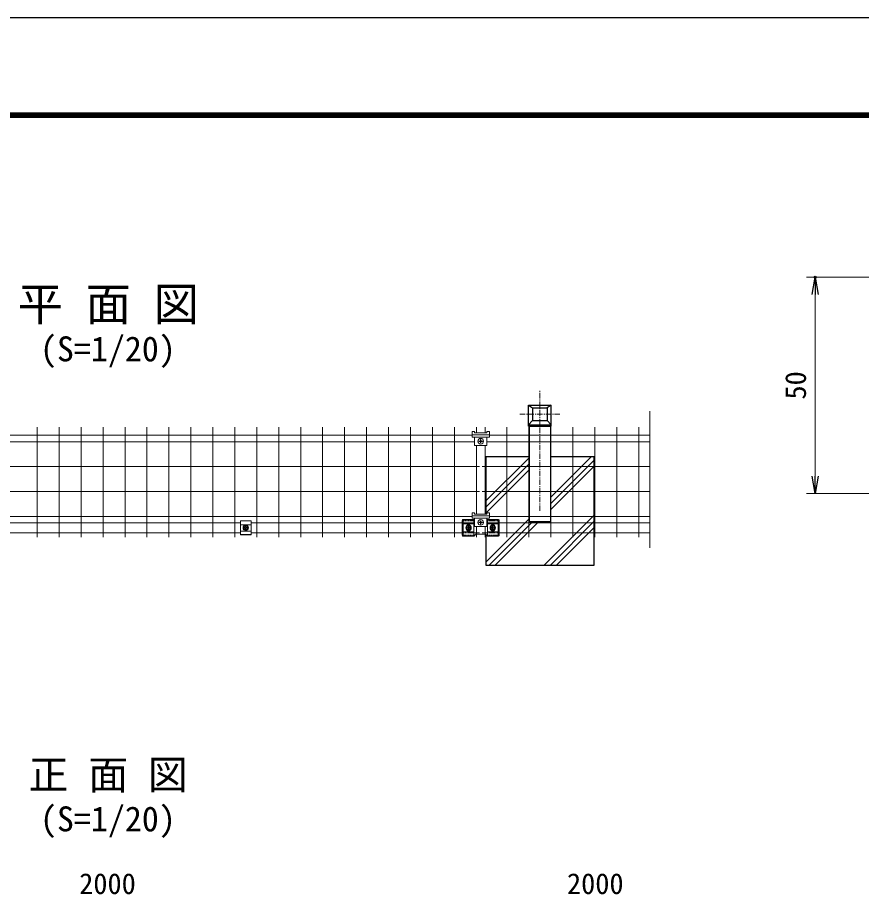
# Model space of a CAD drawing. Units: millimetres, scale not verified. Extents: x -4200 to 4200, y -2970 to 2970.
# Drawn here: x -2567 to -616, y 944 to 2970 of the extents above; entities that cross this region are included whole.
import ezdxf
from ezdxf.enums import TextEntityAlignment as Align

# ---------------------------------------------------------------- set-up
doc = ezdxf.new("R2010")
doc.units = ezdxf.units.MM
doc.header["$LTSCALE"] = 10
doc.header["$PDMODE"] = 32
doc.header["$PDSIZE"] = 5
doc.linetypes.add('USER1', pattern=[2, 1.25, -0.25, 0.25, -0.25])
doc.linetypes.add('USER2', pattern=[0.375, 0.25, -0.125])
for name, color, linetype, lineweight in [('0-0_D-TTL-TXT', 7, 'Continuous', 25), ('0-1_D-TTL', 7, 'Continuous', 25), ('0-2_D-BMK', 2, 'USER1', 13), ('0-3_D-STR2', 7, 'Continuous', 9), ('0-4_D-STR-DIM', 7, 'Continuous', 13), ('0-5_0', 7, 'Continuous', 25), ('0-8_D-STR3', 3, 'Continuous', 13), ('0-9_D-STR1', 1, 'Continuous', 25), ('0-C_D-DCR-HCH', 7, 'Continuous', 13), ('0-D_D-STR4', 7, 'Continuous', 25), ('0-E_D-STR5', 7, 'Continuous', 9)]:
    doc.layers.add(name, color=color, linetype=linetype, lineweight=lineweight)
doc.layers.add('0-6_DEFPOINTS', color=7, linetype='Continuous')
doc.styles.add('ＭＳ ゴシック', font='')
doc.styles.get('ＭＳ ゴシック').set_extended_font_data('MS Gothic')

# ---------------------------------------------------------------- blocks, each defined once
blk = doc.blocks.new('_OPEN')
at = {"layer": '0-5_0'}
blk.add_line((0, 0), (-10, 0), dxfattribs=at)
blk.add_lwpolyline([(-10, 1.667), (0, 0), (-10, -1.667)], dxfattribs=at)

msp = doc.modelspace()

# ---------------------------------------------------------------- linework, layer by layer
at = {"layer": '0-1_D-TTL', "color": 2}
msp.add_lwpolyline([(-4199.68, 2970.23), (4200.32, 2970.23), (4200.32, -2969.77), (-4199.68, -2969.77)], close=True, dxfattribs=at)
at = {"layer": '0-1_D-TTL'}
for points in [[(-3929.68, 2750.23), (3930.32, 2750.23), (3930.32, -2749.77), (-3929.68, -2749.77)], [(-3927.18, 2747.73), (3927.82, 2747.73), (3927.82, -2747.27), (-3927.18, -2747.27)], [(-3924.68, 2745.23), (3925.32, 2745.23), (3925.32, -2744.77), (-3924.68, -2744.77)], [(-3922.18, 2742.73), (3922.82, 2742.73), (3922.82, -2742.27), (-3922.18, -2742.27)], [(-3919.68, 2740.23), (3920.32, 2740.23), (3920.32, -2739.77), (-3919.68, -2739.77)]]:
    msp.add_lwpolyline(points, close=True, dxfattribs=at)
at = {"layer": '0-2_D-BMK'}
for p, q in [((-1358.86, 1830.3), (-1358.86, 2107.44)), ((-1405.19, 2053.95), (-1312.52, 2053.95))]:
    msp.add_line(p, q, dxfattribs=at)
at = {"layer": '0-3_D-STR2'}
msp.add_line((-1104.51, 2061.09), (-1104.51, 1745.22), dxfattribs=at)
at = {"layer": '0-4_D-STR-DIM'}
for p, q in [((-482.2, 2370.22), (-742.65, 2370.22)), ((-722.65, 1910.22), (-722.65, 2330.22)), ((-482.2, 1870.22), (-742.65, 1870.22))]:
    msp.add_line(p, q, dxfattribs=at)
at = {"layer": '0-6_DEFPOINTS'}
msp.add_point((-722.65, 2370.22), dxfattribs=at)
at = {"layer": '0-8_D-STR3'}
for p, q in [((-1515.87, 2013.57), (-1509.87, 2013.57)), ((-1515.87, 2013.57), (-1515.87, 2000.77)), ((-1515.87, 2006.27), (-1475.87, 2006.27)), ((-1509.87, 2013.57), (-1509.87, 2010.67)), ((-1509.87, 2010.67), (-1481.87, 2010.67)), ((-1481.87, 2013.57), (-1475.87, 2013.57)), ((-1481.87, 2013.57), (-1481.87, 2010.67)), ((-1475.87, 2013.57), (-1475.87, 2000.77)), ((-1515.87, 2000.77), (-1475.87, 2000.77)), ((-1509.87, 2000.77), (-1509.86, 1981.77)), ((-1499.33, 1991.77), (-1497.33, 1991.77)), ((-1499.33, 1990.77), (-1497.33, 1990.77)), ((-1496.33, 1994.77), (-1496.33, 1992.77)), ((-1496.33, 1987.77), (-1496.33, 1989.77)), ((-1495.33, 1994.77), (-1495.33, 1992.77)), ((-1495.33, 1987.77), (-1495.33, 1989.77)), ((-1492.33, 1991.77), (-1494.33, 1991.77)), ((-1492.33, 1990.77), (-1494.33, 1990.77)), ((-1492.3, 1991.77), (-1494.3, 1991.77)), ((-1481.84, 2000.77), (-1481.83, 1981.77)), ((-1509.86, 1981.77), (-1481.86, 1981.77)), ((-1515.87, 1826.07), (-1509.87, 1826.07)), ((-1515.87, 1826.07), (-1515.86, 1813.27)), ((-1509.87, 1826.07), (-1509.87, 1823.17)), ((-1481.87, 1826.07), (-1475.87, 1826.07)), ((-1481.87, 1826.07), (-1481.87, 1823.17)), ((-1475.87, 1826.07), (-1475.86, 1813.27)), ((-2051.38, 1775.1), (-2051.38, 1807.49)), ((-1538.87, 1808.23), (-1538.87, 1774.2)), ((-1536.3, 1807.93), (-1538.87, 1807.93)), ((-1510.87, 1810.23), (-1536.87, 1810.23)), ((-1536.37, 1807.41), (-1536.37, 1775.01)), ((-1534.37, 1809.41), (-1513.37, 1809.41)), ((-1515.86, 1818.77), (-1475.86, 1818.77)), ((-1515.86, 1813.27), (-1475.86, 1813.27)), ((-1509.86, 1807.93), (-1511.44, 1807.93)), ((-1511.37, 1807.41), (-1511.37, 1775.01)), ((-1509.87, 1823.17), (-1481.87, 1823.17)), ((-1509.86, 1813.27), (-1509.86, 1794.27)), ((-1499.33, 1804.27), (-1497.33, 1804.27)), ((-1499.33, 1803.27), (-1497.33, 1803.27)), ((-1496.33, 1807.27), (-1496.33, 1805.27)), ((-1495.33, 1807.27), (-1495.33, 1805.27)), ((-1492.33, 1804.27), (-1494.33, 1804.27)), ((-1492.33, 1803.27), (-1494.33, 1803.27)), ((-1481.83, 1813.27), (-1481.83, 1794.27)), ((-1481.83, 1807.93), (-1480.3, 1807.93)), ((-1480.87, 1810.23), (-1454.87, 1810.23)), ((-1480.37, 1807.41), (-1480.37, 1775.01)), ((-1478.37, 1809.41), (-1457.37, 1809.41)), ((-1455.44, 1807.93), (-1452.87, 1807.93)), ((-1455.37, 1807.41), (-1455.37, 1775.01)), ((-2026.38, 1798.29), (-2051.38, 1798.29)), ((-2026.38, 1783.31), (-2051.38, 1783.31)), ((-2040.73, 1791.64), (-2042.03, 1791.62)), ((-2042.03, 1791.62), (-2042.03, 1790.83)), ((-2040.73, 1790.81), (-2042.03, 1790.83)), ((-2039.27, 1794.38), (-2039.29, 1793.08)), ((-2039.27, 1788.08), (-2039.29, 1789.37)), ((-2039.27, 1794.38), (-2038.48, 1794.38)), ((-2039.27, 1788.08), (-2038.48, 1788.08)), ((-2038.48, 1794.38), (-2038.46, 1793.08)), ((-2038.48, 1788.08), (-2038.46, 1789.37)), ((-2037.02, 1790.81), (-2035.73, 1790.83)), ((-1536.37, 1800.3), (-1511.37, 1800.3)), ((-1525.73, 1791.63), (-1527.02, 1791.61)), ((-1527.02, 1791.61), (-1527.02, 1790.82)), ((-1525.73, 1790.8), (-1527.02, 1790.82)), ((-1524.27, 1794.37), (-1524.29, 1793.07)), ((-1524.27, 1788.07), (-1524.29, 1789.36)), ((-1524.27, 1794.37), (-1523.48, 1794.37)), ((-1524.27, 1788.07), (-1523.48, 1788.07)), ((-1523.48, 1794.37), (-1523.46, 1793.07)), ((-1523.48, 1788.07), (-1523.46, 1789.36)), ((-1522.02, 1790.8), (-1520.72, 1790.82)), ((-1509.86, 1794.27), (-1481.86, 1794.27)), ((-1496.33, 1800.27), (-1496.33, 1802.27)), ((-1495.33, 1800.27), (-1495.33, 1802.27)), ((-1480.37, 1800.3), (-1455.37, 1800.3)), ((-1469.73, 1791.63), (-1471.02, 1791.61)), ((-1471.02, 1791.61), (-1471.02, 1790.82)), ((-1469.73, 1790.8), (-1471.02, 1790.82)), ((-1468.27, 1794.37), (-1468.29, 1793.07)), ((-1468.27, 1788.07), (-1468.29, 1789.36)), ((-1468.27, 1794.37), (-1467.48, 1794.37)), ((-1468.27, 1788.07), (-1467.48, 1788.07)), ((-1467.48, 1794.37), (-1467.46, 1793.07)), ((-1467.48, 1788.07), (-1467.46, 1789.36)), ((-1466.02, 1790.8), (-1464.72, 1790.82)), ((-2026.38, 1776.02), (-2051.38, 1776.02)), ((-2026.38, 1775.1), (-2051.38, 1775.1)), ((-1536.31, 1774.5), (-1538.87, 1774.5)), ((-1510.87, 1772.2), (-1536.87, 1772.2)), ((-1536.37, 1782.11), (-1511.37, 1782.11)), ((-1534.37, 1773.01), (-1513.37, 1773.01)), ((-1508.87, 1774.5), (-1511.44, 1774.5)), ((-1507.65, 1776.5), (-1508.87, 1776.5)), ((-1482.87, 1776.5), (-1508.87, 1776.5)), ((-1508.87, 1776.5), (-1508.87, 1774.2)), ((-1487.7, 1776.5), (-1504.05, 1776.5)), ((-1482.87, 1776.5), (-1482.87, 1774.2)), ((-1482.87, 1774.5), (-1480.31, 1774.5)), ((-1480.87, 1772.2), (-1454.87, 1772.2)), ((-1480.37, 1782.11), (-1455.37, 1782.11)), ((-1478.37, 1773.01), (-1457.37, 1773.01)), ((-1455.44, 1774.5), (-1452.87, 1774.5))]:
    msp.add_line(p, q, dxfattribs=at)
at = {"layer": '0-8_D-STR3', "linetype": 'USER2', "lineweight": 25}
for p, q in [((-1536.31, 1807.91), (-1511.44, 1807.91)), ((-1480.31, 1807.91), (-1455.44, 1807.91)), ((-1536.37, 1780.51), (-1511.37, 1780.51)), ((-1536.13, 1774.51), (-1511.54, 1774.51)), ((-1480.37, 1780.51), (-1455.37, 1780.51)), ((-1480.13, 1774.51), (-1455.54, 1774.51))]:
    msp.add_line(p, q, dxfattribs=at)
at = {"layer": '0-8_D-STR3'}
for points in [[(-2026.38, 1775.1), (-2026.38, 1807.49), (-2051.38, 1807.49)], [(-1452.87, 1808.23), (-1452.87, 1777.14), (-1452.87, 1774.2)], [(-2037.02, 1791.64), (-2035.73, 1791.62), (-2035.73, 1790.83)], [(-1522.02, 1791.63), (-1520.72, 1791.61), (-1520.72, 1790.82)], [(-1466.02, 1791.63), (-1464.72, 1791.61), (-1464.72, 1790.82)]]:
    msp.add_lwpolyline(points, dxfattribs=at)
for points in [[(-2038.88, 1796.98), (-2043.86, 1794.1), (-2043.86, 1788.35), (-2038.88, 1785.48), (-2033.9, 1788.35), (-2033.9, 1794.1)], [(-1523.87, 1796.97), (-1528.85, 1794.09), (-1528.85, 1788.34), (-1523.87, 1785.47), (-1518.89, 1788.34), (-1518.89, 1794.09)], [(-1467.87, 1796.97), (-1472.85, 1794.09), (-1472.85, 1788.34), (-1467.87, 1785.47), (-1462.89, 1788.34), (-1462.89, 1794.09)]]:
    msp.add_lwpolyline(points, close=True, dxfattribs=at)
for centre, radius in [((-1495.83, 1991.27), 6.5), ((-1495.83, 1803.77), 6.5), ((-2038.88, 1791.23), 6.25), ((-2038.88, 1791.23), 4.39), ((-1523.87, 1791.22), 6.25), ((-1523.87, 1791.22), 4.39), ((-1467.87, 1791.22), 6.25), ((-1467.87, 1791.22), 4.39)]:
    msp.add_circle(centre, radius, dxfattribs=at)
for centre, radius, start, end in [((-1499.33, 1991.27), 0.5, 90.00191, 270.0019), ((-1497.33, 1992.77), 1, 270.0019, 0.00191), ((-1497.33, 1989.77), 1, 0.0019, 90.0019), ((-1495.83, 1994.77), 0.5, 0.0019, 180.00189), ((-1495.83, 1987.77), 0.5, 180.00192, 0.00191), ((-1494.33, 1992.77), 1, 180.0019, 270.0019), ((-1494.33, 1989.77), 1, 90.0019, 180.0019), ((-1492.33, 1991.27), 0.5, 270.00239, 90.00235), ((-1536.87, 1808.23), 2, 90, 180), ((-1534.37, 1807.41), 2, 90, 180), ((-1513.37, 1807.41), 2, 0, 90), ((-1510.87, 1808.23), 2, 59.67067, 90), ((-1499.33, 1803.77), 0.5, 90.00191, 270.0019), ((-1497.33, 1805.27), 1, 270.0019, 0.00191), ((-1497.33, 1802.27), 1, 0.0019, 90.0019), ((-1495.83, 1807.27), 0.5, 0.0019, 180.00189), ((-1494.33, 1805.27), 1, 180.0019, 270.0019), ((-1494.33, 1802.27), 1, 90.0019, 180.0019), ((-1492.33, 1803.77), 0.5, 270.00239, 90.00235), ((-1480.87, 1808.23), 2, 90, 118.68742), ((-1478.37, 1807.41), 2, 90, 180), ((-1457.37, 1807.41), 2, 0, 90), ((-1454.87, 1808.23), 2, 0, 90), ((-2040.78, 1793.13), 1.49, 270, 0), ((-2040.78, 1789.32), 1.49, 0, 90), ((-2036.97, 1793.13), 1.49, 180, 270), ((-2036.97, 1789.32), 1.49, 90, 180), ((-1523.87, 1794.72), 4, 22.71582, 157.28418), ((-1523.87, 1787.72), 4, 202.71582, 337.28418), ((-1525.78, 1793.12), 1.49, 270, 0), ((-1525.78, 1789.31), 1.49, 0, 90), ((-1521.97, 1793.12), 1.49, 180, 270), ((-1521.97, 1789.31), 1.49, 90, 180), ((-1495.83, 1800.27), 0.5, 180.00192, 0.00191), ((-1467.87, 1794.72), 4, 22.71582, 157.28418), ((-1467.87, 1787.72), 4, 202.71582, 337.28418), ((-1469.78, 1793.12), 1.49, 270, 0), ((-1469.78, 1789.31), 1.49, 0, 90), ((-1465.97, 1793.12), 1.49, 180, 270), ((-1465.97, 1789.31), 1.49, 90, 180), ((-1536.87, 1774.2), 2, 180, 270), ((-1534.37, 1775.01), 2, 180, 270), ((-1513.37, 1775.01), 2, 270, 0), ((-1510.87, 1774.2), 2, 270, 0), ((-1480.87, 1774.2), 2, 180, 270), ((-1478.37, 1775.01), 2, 180, 270), ((-1457.37, 1775.01), 2, 270, 0), ((-1454.87, 1774.2), 2, 270, 0)]:
    msp.add_arc(centre, radius, start, end, dxfattribs=at)
at = {"layer": '0-9_D-STR1'}
for p, q in [((-1385.06, 2074.64), (-1375.86, 2068.67)), ((-1375.86, 2068.67), (-1375.86, 2039.22)), ((-1332.66, 2074.64), (-1341.86, 2068.67)), ((-1332.66, 2025.76), (-1332.66, 2074.64)), ((-1375.86, 2039.22), (-1385.06, 2029.26)), ((-1385.06, 2029.26), (-1332.66, 2029.26)), ((-1375.86, 2039.22), (-1341.86, 2039.22)), ((-1341.86, 2039.22), (-1332.66, 2029.26)), ((-1385.06, 2025.76), (-1332.66, 2025.76)), ((-1383.86, 2025.76), (-1383.86, 1805.3)), ((-1333.86, 1805.3), (-1333.86, 2025.76)), ((-1333.86, 1805.3), (-1383.86, 1805.3))]:
    msp.add_line(p, q, dxfattribs=at)
for points in [[(-1385.06, 2025.76), (-1385.06, 2074.64), (-1332.66, 2074.64)], [(-1375.86, 2068.67), (-1341.86, 2068.67), (-1341.86, 2039.22)]]:
    msp.add_lwpolyline(points, dxfattribs=at)
at = {"layer": '0-C_D-DCR-HCH'}
for p, q in [((-1483.86, 1853.28), (-1383.86, 1953.28)), ((-1333.86, 1861.86), (-1240.42, 1955.3)), ((-1333.86, 1847.71), (-1233.86, 1947.71)), ((-1483.86, 1839.14), (-1383.86, 1939.14)), ((-1483.86, 1824.99), (-1383.86, 1924.99)), ((-1333.86, 1833.57), (-1233.86, 1933.57)), ((-1483.86, 1711.86), (-1383.86, 1811.86)), ((-1476.27, 1705.3), (-1376.27, 1805.3)), ((-1462.13, 1705.3), (-1362.13, 1805.3)), ((-1349, 1705.3), (-1233.86, 1820.43)), ((-1334.85, 1705.3), (-1233.86, 1806.29)), ((-1320.71, 1705.3), (-1233.86, 1792.15))]:
    msp.add_line(p, q, dxfattribs=at)
at = {"layer": '0-D_D-STR4'}
msp.add_line((-1233.86, 1955.3), (-1333.86, 1955.3), dxfattribs=at)
for points in [[(-1383.86, 1955.3), (-1483.86, 1955.3), (-1483.86, 1823.17)], [(-1483.86, 1775.5), (-1483.86, 1705.3), (-1233.86, 1705.3), (-1233.86, 1809.4), (-1233.86, 1955.3)]]:
    msp.add_lwpolyline(points, dxfattribs=at)
at = {"layer": '0-E_D-STR5'}
for p, q in [((-2521.28, 2023.71), (-2521.28, 1769.35)), ((-2470.51, 2023.71), (-2470.51, 1769.35)), ((-2419.75, 2023.71), (-2419.75, 1769.35)), ((-2368.98, 2023.71), (-2368.98, 1769.35)), ((-2318.21, 2023.71), (-2318.21, 1769.35)), ((-2267.44, 2023.71), (-2267.44, 1769.35)), ((-2216.67, 2023.71), (-2216.67, 1769.35)), ((-2165.9, 2023.71), (-2165.9, 1769.35)), ((-2115.13, 2023.71), (-2115.13, 1769.35)), ((-2064.36, 2023.71), (-2064.36, 1769.35)), ((-2013.59, 2023.71), (-2013.59, 1769.35)), ((-1962.82, 2023.71), (-1962.82, 1769.35)), ((-1912.05, 2023.71), (-1912.05, 1769.35)), ((-1861.28, 2023.71), (-1861.28, 1769.35)), ((-1810.51, 2023.71), (-1810.51, 1769.35)), ((-1759.75, 2023.71), (-1759.75, 1769.35)), ((-1708.98, 2023.71), (-1708.98, 1769.35)), ((-1658.21, 2023.71), (-1658.21, 1769.35)), ((-1607.39, 2023.71), (-1607.39, 1769.35)), ((-1556.62, 2023.71), (-1556.62, 1769.35)), ((-1505.85, 2023.71), (-1505.85, 2010.67)), ((-1485.9, 2023.71), (-1485.9, 2010.67)), ((-1435.13, 2023.71), (-1435.13, 1769.35)), ((-1384.36, 2023.71), (-1384.36, 1769.35)), ((-1333.59, 2023.71), (-1333.59, 1769.35)), ((-1282.82, 2023.71), (-1282.82, 1769.35)), ((-1232.05, 2023.71), (-1232.05, 1769.35)), ((-1181.28, 2023.71), (-1181.28, 1769.35)), ((-1130.51, 2023.71), (-1130.51, 1769.35)), ((-3481.83, 1990.27), (-1509.86, 1990.27)), ((-3475.87, 2005.27), (-1515.87, 2005.27)), ((-1481.83, 1990.27), (-1104.51, 1990.27)), ((-1475.87, 2005.27), (-1104.51, 2005.27)), ((-1505.85, 1981.77), (-1505.85, 1823.17)), ((-1485.9, 1981.77), (-1485.9, 1823.17)), ((-3492.81, 1932.77), (-1498.8, 1932.77)), ((-1492.78, 1932.77), (-1104.51, 1932.77)), ((-3492.81, 1875.27), (-1498.8, 1875.27)), ((-1492.78, 1875.27), (-1104.51, 1875.27)), ((-3475.86, 1817.77), (-1515.86, 1817.77)), ((-1475.86, 1817.77), (-1104.51, 1817.77)), ((-2686.38, 1802.77), (-2051.38, 1802.77)), ((-2026.38, 1802.77), (-1509.86, 1802.77)), ((-1505.85, 1794.27), (-1505.85, 1769.35)), ((-1485.9, 1794.27), (-1485.9, 1769.35)), ((-1481.83, 1802.77), (-1104.51, 1802.77)), ((-2686.38, 1779.88), (-2051.38, 1779.88)), ((-2026.38, 1779.88), (-1536.37, 1779.88)), ((-1511.37, 1779.88), (-1498.81, 1779.88)), ((-1492.81, 1779.88), (-1480.37, 1779.88)), ((-1455.37, 1779.88), (-1104.51, 1779.88))]:
    msp.add_line(p, q, dxfattribs=at)

# ---------------------------------------------------------------- block references
at = {"layer": '0-4_D-STR-DIM', "xscale": 4, "yscale": 4}
for p, rotation in [((-722.65, 2370.22), 90), ((-722.65, 1870.22), 270)]:
    msp.add_blockref('_OPEN', p, dxfattribs=dict(at, rotation=rotation))

# ---------------------------------------------------------------- texts
at = {"layer": '0-0_D-TTL-TXT', "style": 'ＭＳ ゴシック'}
for s, height, p in [('平 面 図', 76.97, (-2566.78, 2246.44)), ('(S=1/20)', 57.7, (-2514.8, 2158.57)), ('正 面 図', 67.38, (-2540.79, 1166.83)), ('(S=1/20)', 57.7, (-2514.8, 1072.61))]:
    msp.add_text(s, height=height, dxfattribs=at).set_placement(p, align=Align.BOTTOM_LEFT)
at = {"layer": '0-4_D-STR-DIM', "style": 'ＭＳ ゴシック'}
msp.add_text('50', height=48.09, rotation=90, dxfattribs=at).set_placement((-729.4, 2087.6), align=Align.BOTTOM_LEFT)
for p in [(-2424.11, 930.69), (-1296.37, 930.69)]:
    msp.add_text('2000', height=48.09, dxfattribs=at).set_placement(p, align=Align.BOTTOM_LEFT)

doc.saveas('drawing.dxf')
